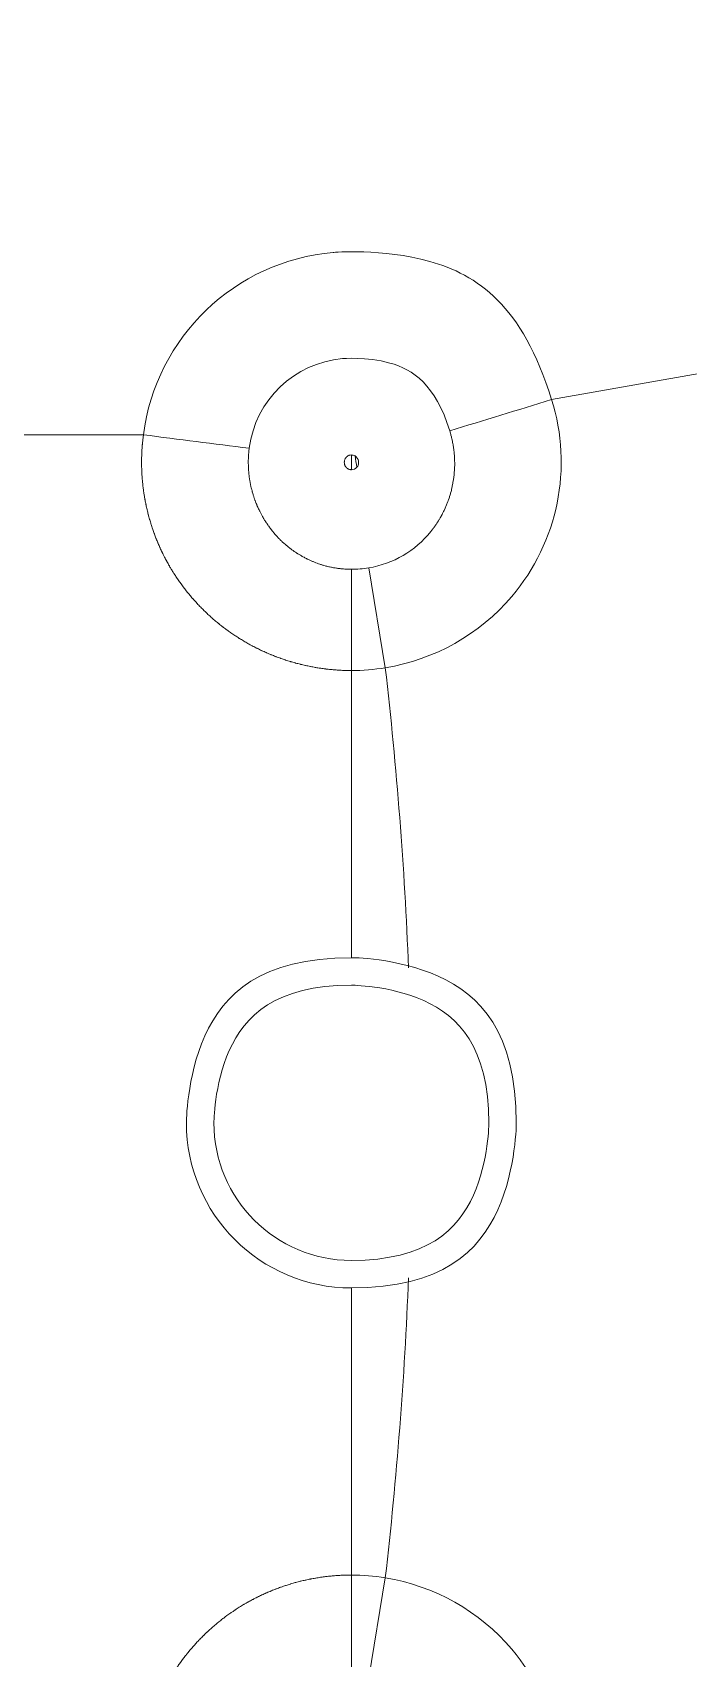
# Model space of a CAD drawing. Header units: millimetres. Extents: x 867 to 1330, y 209 to 507.
# Drawn here: x 1184.6771 to 1184.701, y 451.8474 to 451.9066 of the extents above; entities that cross this region are included whole.
import ezdxf

# ---------------------------------------------------------------- set-up
doc = ezdxf.new("R2010")
doc.units = ezdxf.units.MM
doc.header["$LTSCALE"] = 5
doc.layers.add('I-ARQ', color=8, linetype='Continuous', lineweight=0)

msp = doc.modelspace()

# ---------------------------------------------------------------- linework, layer by layer
at = {"layer": 'I-ARQ', "lineweight": 5}
for points, knots in [([(1184.644147, 451.903065), (1184.644147, 451.903065), (1184.646276, 451.909474), (1184.646276, 451.909474), (1184.646276, 451.909474), (1184.646276, 451.909474), (1184.649321, 451.915504), (1184.649321, 451.915504), (1184.649321, 451.915504), (1184.649321, 451.915504), (1184.653215, 451.921026), (1184.653215, 451.921026), (1184.653215, 451.921026), (1184.653215, 451.921026), (1184.657877, 451.925921), (1184.657877, 451.925921), (1184.657877, 451.925921), (1184.657877, 451.925921), (1184.663205, 451.930088), (1184.663205, 451.930088), (1184.663205, 451.930088), (1184.663205, 451.930088), (1184.669088, 451.933433), (1184.669088, 451.933433), (1184.669088, 451.933433), (1184.669088, 451.933433), (1184.675397, 451.935887), (1184.675397, 451.935887), (1184.675397, 451.935887), (1184.675397, 451.935887), (1184.681997, 451.937397), (1184.681997, 451.937397), (1184.681997, 451.937397), (1184.681997, 451.937397), (1184.688748, 451.93793), (1184.688748, 451.93793)], [0, 0, 0, 0, 0.111111, 0.111111, 0.111111, 0.166667, 0.222222, 0.222222, 0.222222, 0.277778, 0.333333, 0.333333, 0.333333, 0.388889, 0.444444, 0.444444, 0.444444, 0.5, 0.555556, 0.555556, 0.555556, 0.611111, 0.666667, 0.666667, 0.666667, 0.722222, 0.777778, 0.777778, 0.777778, 0.833333, 0.888889, 0.888889, 0.888889, 0.944444, 1, 1, 1, 1]), ([(1184.644719, 451.902736), (1184.649834, 451.923667), (1184.668978, 451.938104), (1184.690507, 451.937268), (1184.690507, 451.937268), (1184.712038, 451.936431), (1184.730003, 451.920553), (1184.733479, 451.899288)], [0, 0, 0, 0, 0.5, 0.5, 0.5, 0.75, 1, 1, 1, 1]), ([(1184.688748, 451.93793), (1184.688748, 451.93793), (1184.695252, 451.937511), (1184.695252, 451.937511), (1184.695252, 451.937511), (1184.695252, 451.937511), (1184.701632, 451.936184), (1184.701632, 451.936184), (1184.701632, 451.936184), (1184.701632, 451.936184), (1184.707761, 451.933978), (1184.707761, 451.933978), (1184.707761, 451.933978), (1184.707761, 451.933978), (1184.713518, 451.930935), (1184.713518, 451.930935), (1184.713518, 451.930935), (1184.713518, 451.930935), (1184.71879, 451.927117), (1184.71879, 451.927117), (1184.71879, 451.927117), (1184.71879, 451.927117), (1184.723471, 451.922597), (1184.723471, 451.922597), (1184.723471, 451.922597), (1184.723471, 451.922597), (1184.727468, 451.917467), (1184.727468, 451.917467), (1184.727468, 451.917467), (1184.727468, 451.917467), (1184.730703, 451.911828), (1184.730703, 451.911828), (1184.730703, 451.911828), (1184.730703, 451.911828), (1184.733112, 451.905792), (1184.733112, 451.905792), (1184.733112, 451.905792), (1184.733112, 451.905792), (1184.734644, 451.899478), (1184.734644, 451.899478)], [0, 0, 0, 0, 0.1, 0.1, 0.1, 0.15, 0.2, 0.2, 0.2, 0.25, 0.3, 0.3, 0.3, 0.35, 0.4, 0.4, 0.4, 0.45, 0.5, 0.5, 0.5, 0.55, 0.6, 0.6, 0.6, 0.65, 0.7, 0.7, 0.7, 0.75, 0.8, 0.8, 0.8, 0.85, 0.9, 0.9, 0.9, 0.95, 1, 1, 1, 1]), ([(1184.646418, 451.891978), (1184.646418, 451.914028), (1184.663345, 451.932385), (1184.685324, 451.934169), (1184.685324, 451.934169), (1184.707302, 451.935953), (1184.726968, 451.920567), (1184.730524, 451.898805)], [0, 0, 0, 0, 0.5, 0.5, 0.5, 0.75, 1, 1, 1, 1]), ([(1184.647085, 451.891978), (1184.647085, 451.913581), (1184.663597, 451.9316), (1184.685118, 451.933482), (1184.685118, 451.933482), (1184.706637, 451.935365), (1184.726027, 451.920487), (1184.729779, 451.899212)], [0, 0, 0, 0, 0.5, 0.5, 0.5, 0.75, 1, 1, 1, 1]), ([(1184.650144, 451.891978), (1184.650144, 451.911994), (1184.665444, 451.92869), (1184.685384, 451.930435), (1184.685384, 451.930435), (1184.705324, 451.932179), (1184.723289, 451.918394), (1184.726766, 451.898681)], [0, 0, 0, 0, 0.5, 0.5, 0.5, 0.75, 1, 1, 1, 1]), ([(1184.681169, 451.891978), (1184.681627, 451.895544), (1184.684508, 451.898309), (1184.68809, 451.898618), (1184.68809, 451.898618), (1184.691671, 451.898927), (1184.694984, 451.896698), (1184.696047, 451.893265)], [0, 0, 0, 0, 0.5, 0.5, 0.5, 0.75, 1, 1, 1, 1]), ([(1184.685025, 451.891491), (1184.685251, 451.893243), (1184.686666, 451.894599), (1184.688425, 451.894752), (1184.688425, 451.894752), (1184.690184, 451.894904), (1184.691812, 451.89381), (1184.692334, 451.892123)], [0, 0, 0, 0, 0.5, 0.5, 0.5, 0.75, 1, 1, 1, 1]), ([(1184.681169, 451.891978), (1184.681169, 451.891978), (1184.681147, 451.891796), (1184.681147, 451.891796), (1184.681147, 451.891796), (1184.681147, 451.891796), (1184.681129, 451.891614), (1184.681129, 451.891614), (1184.681129, 451.891614), (1184.681129, 451.891614), (1184.681116, 451.891431), (1184.681116, 451.891431), (1184.681116, 451.891431), (1184.681116, 451.891431), (1184.681107, 451.891249), (1184.681107, 451.891249), (1184.681107, 451.891249), (1184.681107, 451.891249), (1184.681102, 451.891065), (1184.681102, 451.891065), (1184.681102, 451.891065), (1184.681102, 451.891065), (1184.681102, 451.890881), (1184.681102, 451.890881), (1184.681102, 451.890881), (1184.681102, 451.890881), (1184.681107, 451.890699), (1184.681107, 451.890699), (1184.681107, 451.890699), (1184.681107, 451.890699), (1184.681116, 451.890515), (1184.681116, 451.890515), (1184.681116, 451.890515), (1184.681116, 451.890515), (1184.68113, 451.890333), (1184.68113, 451.890333), (1184.68113, 451.890333), (1184.68113, 451.890333), (1184.681148, 451.89015), (1184.681148, 451.89015), (1184.681148, 451.89015), (1184.681148, 451.89015), (1184.68117, 451.889969), (1184.68117, 451.889969), (1184.68117, 451.889969), (1184.68117, 451.889969), (1184.681197, 451.889787), (1184.681197, 451.889787), (1184.681197, 451.889787), (1184.681197, 451.889787), (1184.681228, 451.889607), (1184.681228, 451.889607), (1184.681228, 451.889607), (1184.681228, 451.889607), (1184.681264, 451.889427), (1184.681264, 451.889427), (1184.681264, 451.889427), (1184.681264, 451.889427), (1184.681304, 451.889248), (1184.681304, 451.889248), (1184.681304, 451.889248), (1184.681304, 451.889248), (1184.681347, 451.889071), (1184.681347, 451.889071), (1184.681347, 451.889071), (1184.681347, 451.889071), (1184.681396, 451.888894), (1184.681396, 451.888894), (1184.681396, 451.888894), (1184.681396, 451.888894), (1184.68145, 451.888718), (1184.68145, 451.888718), (1184.68145, 451.888718), (1184.68145, 451.888718), (1184.681506, 451.888543), (1184.681506, 451.888543), (1184.681506, 451.888543), (1184.681506, 451.888543), (1184.681568, 451.88837), (1184.681568, 451.88837), (1184.681568, 451.88837), (1184.681568, 451.88837), (1184.681633, 451.888198), (1184.681633, 451.888198), (1184.681633, 451.888198), (1184.681633, 451.888198), (1184.681703, 451.888029), (1184.681703, 451.888029), (1184.681703, 451.888029), (1184.681703, 451.888029), (1184.681778, 451.88786), (1184.681778, 451.88786), (1184.681778, 451.88786), (1184.681778, 451.88786), (1184.681856, 451.887694), (1184.681856, 451.887694), (1184.681856, 451.887694), (1184.681856, 451.887694), (1184.681938, 451.887529), (1184.681938, 451.887529), (1184.681938, 451.887529), (1184.681938, 451.887529), (1184.682024, 451.887367), (1184.682024, 451.887367), (1184.682024, 451.887367), (1184.682024, 451.887367), (1184.682114, 451.887205), (1184.682114, 451.887205), (1184.682114, 451.887205), (1184.682114, 451.887205), (1184.682209, 451.887047), (1184.682209, 451.887047), (1184.682209, 451.887047), (1184.682209, 451.887047), (1184.682307, 451.886891), (1184.682307, 451.886891), (1184.682307, 451.886891), (1184.682307, 451.886891), (1184.682409, 451.886737), (1184.682409, 451.886737), (1184.682409, 451.886737), (1184.682409, 451.886737), (1184.682515, 451.886586), (1184.682515, 451.886586), (1184.682515, 451.886586), (1184.682515, 451.886586), (1184.682624, 451.886436), (1184.682624, 451.886436), (1184.682624, 451.886436), (1184.682624, 451.886436), (1184.682737, 451.886291), (1184.682737, 451.886291), (1184.682737, 451.886291), (1184.682737, 451.886291), (1184.682853, 451.886147), (1184.682853, 451.886147), (1184.682853, 451.886147), (1184.682853, 451.886147), (1184.682973, 451.886007), (1184.682973, 451.886007), (1184.682973, 451.886007), (1184.682973, 451.886007), (1184.683098, 451.885869), (1184.683098, 451.885869), (1184.683098, 451.885869), (1184.683098, 451.885869), (1184.683225, 451.885734), (1184.683225, 451.885734), (1184.683225, 451.885734), (1184.683225, 451.885734), (1184.683355, 451.885602), (1184.683355, 451.885602), (1184.683355, 451.885602), (1184.683355, 451.885602), (1184.683488, 451.885474), (1184.683488, 451.885474), (1184.683488, 451.885474), (1184.683488, 451.885474), (1184.683625, 451.885348), (1184.683625, 451.885348), (1184.683625, 451.885348), (1184.683625, 451.885348), (1184.683766, 451.885226), (1184.683766, 451.885226), (1184.683766, 451.885226), (1184.683766, 451.885226), (1184.683908, 451.885107), (1184.683908, 451.885107), (1184.683908, 451.885107), (1184.683908, 451.885107), (1184.684054, 451.884992), (1184.684054, 451.884992), (1184.684054, 451.884992), (1184.684054, 451.884992), (1184.684203, 451.88488), (1184.684203, 451.88488), (1184.684203, 451.88488), (1184.684203, 451.88488), (1184.684354, 451.884772), (1184.684354, 451.884772), (1184.684354, 451.884772), (1184.684354, 451.884772), (1184.684509, 451.884667), (1184.684509, 451.884667), (1184.684509, 451.884667), (1184.684509, 451.884667), (1184.684665, 451.884567), (1184.684665, 451.884567), (1184.684665, 451.884567), (1184.684665, 451.884567), (1184.684824, 451.88447), (1184.684824, 451.88447), (1184.684824, 451.88447), (1184.684824, 451.88447), (1184.684986, 451.884377), (1184.684986, 451.884377), (1184.684986, 451.884377), (1184.684986, 451.884377), (1184.68515, 451.884288), (1184.68515, 451.884288), (1184.68515, 451.884288), (1184.68515, 451.884288), (1184.685316, 451.884202), (1184.685316, 451.884202), (1184.685316, 451.884202), (1184.685316, 451.884202), (1184.685484, 451.884121), (1184.685484, 451.884121), (1184.685484, 451.884121), (1184.685484, 451.884121), (1184.685654, 451.884044), (1184.685654, 451.884044), (1184.685654, 451.884044), (1184.685654, 451.884044), (1184.685827, 451.883971), (1184.685827, 451.883971), (1184.685827, 451.883971), (1184.685827, 451.883971), (1184.686, 451.883902), (1184.686, 451.883902), (1184.686, 451.883902), (1184.686, 451.883902), (1184.686176, 451.883838), (1184.686176, 451.883838), (1184.686176, 451.883838), (1184.686176, 451.883838), (1184.686353, 451.883778), (1184.686353, 451.883778), (1184.686353, 451.883778), (1184.686353, 451.883778), (1184.686531, 451.883721), (1184.686531, 451.883721), (1184.686531, 451.883721), (1184.686531, 451.883721), (1184.686711, 451.88367), (1184.686711, 451.88367), (1184.686711, 451.88367), (1184.686711, 451.88367), (1184.686893, 451.883623), (1184.686893, 451.883623), (1184.686893, 451.883623), (1184.686893, 451.883623), (1184.687075, 451.88358), (1184.687075, 451.88358), (1184.687075, 451.88358), (1184.687075, 451.88358), (1184.687258, 451.883542), (1184.687258, 451.883542), (1184.687258, 451.883542), (1184.687258, 451.883542), (1184.687443, 451.883507), (1184.687443, 451.883507), (1184.687443, 451.883507), (1184.687443, 451.883507), (1184.687627, 451.883478), (1184.687627, 451.883478), (1184.687627, 451.883478), (1184.687627, 451.883478), (1184.687813, 451.883453), (1184.687813, 451.883453), (1184.687813, 451.883453), (1184.687813, 451.883453), (1184.688, 451.883433), (1184.688, 451.883433), (1184.688, 451.883433), (1184.688, 451.883433), (1184.688186, 451.883417), (1184.688186, 451.883417), (1184.688186, 451.883417), (1184.688186, 451.883417), (1184.688374, 451.883405), (1184.688374, 451.883405), (1184.688374, 451.883405), (1184.688374, 451.883405), (1184.688561, 451.883398), (1184.688561, 451.883398), (1184.688561, 451.883398), (1184.688561, 451.883398), (1184.688748, 451.883396), (1184.688748, 451.883396)], [0, 0, 0, 0, 0.014286, 0.014286, 0.014286, 0.021429, 0.028571, 0.028571, 0.028571, 0.035714, 0.042857, 0.042857, 0.042857, 0.05, 0.057143, 0.057143, 0.057143, 0.064286, 0.071429, 0.071429, 0.071429, 0.078571, 0.085714, 0.085714, 0.085714, 0.092857, 0.1, 0.1, 0.1, 0.107143, 0.114286, 0.114286, 0.114286, 0.121429, 0.128571, 0.128571, 0.128571, 0.135714, 0.142857, 0.142857, 0.142857, 0.15, 0.157143, 0.157143, 0.157143, 0.164286, 0.171429, 0.171429, 0.171429, 0.178571, 0.185714, 0.185714, 0.185714, 0.192857, 0.2, 0.2, 0.2, 0.207143, 0.214286, 0.214286, 0.214286, 0.221429, 0.228571, 0.228571, 0.228571, 0.235714, 0.242857, 0.242857, 0.242857, 0.25, 0.257143, 0.257143, 0.257143, 0.264286, 0.271429, 0.271429, 0.271429, 0.278571, 0.285714, 0.285714, 0.285714, 0.292857, 0.3, 0.3, 0.3, 0.307143, 0.314286, 0.314286, 0.314286, 0.321429, 0.328571, 0.328571, 0.328571, 0.335714, 0.342857, 0.342857, 0.342857, 0.35, 0.357143, 0.357143, 0.357143, 0.364286, 0.371429, 0.371429, 0.371429, 0.378571, 0.385714, 0.385714, 0.385714, 0.392857, 0.4, 0.4, 0.4, 0.407143, 0.414286, 0.414286, 0.414286, 0.421429, 0.428571, 0.428571, 0.428571, 0.435714, 0.442857, 0.442857, 0.442857, 0.45, 0.457143, 0.457143, 0.457143, 0.464286, 0.471429, 0.471429, 0.471429, 0.478571, 0.485714, 0.485714, 0.485714, 0.492857, 0.5, 0.5, 0.5, 0.507143, 0.514286, 0.514286, 0.514286, 0.521429, 0.528571, 0.528571, 0.528571, 0.535714, 0.542857, 0.542857, 0.542857, 0.55, 0.557143, 0.557143, 0.557143, 0.564286, 0.571429, 0.571429, 0.571429, 0.578571, 0.585714, 0.585714, 0.585714, 0.592857, 0.6, 0.6, 0.6, 0.607143, 0.614286, 0.614286, 0.614286, 0.621429, 0.628571, 0.628571, 0.628571, 0.635714, 0.642857, 0.642857, 0.642857, 0.65, 0.657143, 0.657143, 0.657143, 0.664286, 0.671429, 0.671429, 0.671429, 0.678571, 0.685714, 0.685714, 0.685714, 0.692857, 0.7, 0.7, 0.7, 0.707143, 0.714286, 0.714286, 0.714286, 0.721429, 0.728571, 0.728571, 0.728571, 0.735714, 0.742857, 0.742857, 0.742857, 0.75, 0.757143, 0.757143, 0.757143, 0.764286, 0.771429, 0.771429, 0.771429, 0.778571, 0.785714, 0.785714, 0.785714, 0.792857, 0.8, 0.8, 0.8, 0.807143, 0.814286, 0.814286, 0.814286, 0.821429, 0.828571, 0.828571, 0.828571, 0.835714, 0.842857, 0.842857, 0.842857, 0.85, 0.857143, 0.857143, 0.857143, 0.864286, 0.871429, 0.871429, 0.871429, 0.878571, 0.885714, 0.885714, 0.885714, 0.892857, 0.9, 0.9, 0.9, 0.907143, 0.914286, 0.914286, 0.914286, 0.921429, 0.928571, 0.928571, 0.928571, 0.935714, 0.942857, 0.942857, 0.942857, 0.95, 0.957143, 0.957143, 0.957143, 0.964286, 0.971429, 0.971429, 0.971429, 0.978571, 0.985714, 0.985714, 0.985714, 0.992857, 1, 1, 1, 1]), ([(1184.691641, 451.888454), (1184.691641, 451.888454), (1184.691723, 451.888557), (1184.691723, 451.888557), (1184.691723, 451.888557), (1184.691723, 451.888557), (1184.691799, 451.888662), (1184.691799, 451.888662), (1184.691799, 451.888662), (1184.691799, 451.888662), (1184.691873, 451.888769), (1184.691873, 451.888769), (1184.691873, 451.888769), (1184.691873, 451.888769), (1184.691942, 451.888879), (1184.691942, 451.888879), (1184.691942, 451.888879), (1184.691942, 451.888879), (1184.692008, 451.888992), (1184.692008, 451.888992), (1184.692008, 451.888992), (1184.692008, 451.888992), (1184.69207, 451.889106), (1184.69207, 451.889106), (1184.69207, 451.889106), (1184.69207, 451.889106), (1184.692128, 451.889222), (1184.692128, 451.889222), (1184.692128, 451.889222), (1184.692128, 451.889222), (1184.692182, 451.88934), (1184.692182, 451.88934), (1184.692182, 451.88934), (1184.692182, 451.88934), (1184.692232, 451.88946), (1184.692232, 451.88946), (1184.692232, 451.88946), (1184.692232, 451.88946), (1184.692278, 451.889581), (1184.692278, 451.889581), (1184.692278, 451.889581), (1184.692278, 451.889581), (1184.69232, 451.889704), (1184.69232, 451.889704), (1184.69232, 451.889704), (1184.69232, 451.889704), (1184.692358, 451.889827), (1184.692358, 451.889827), (1184.692358, 451.889827), (1184.692358, 451.889827), (1184.692393, 451.889953), (1184.692393, 451.889953), (1184.692393, 451.889953), (1184.692393, 451.889953), (1184.692422, 451.890079), (1184.692422, 451.890079), (1184.692422, 451.890079), (1184.692422, 451.890079), (1184.692447, 451.890206), (1184.692447, 451.890206), (1184.692447, 451.890206), (1184.692447, 451.890206), (1184.692469, 451.890334), (1184.692469, 451.890334), (1184.692469, 451.890334), (1184.692469, 451.890334), (1184.692486, 451.890462), (1184.692486, 451.890462), (1184.692486, 451.890462), (1184.692486, 451.890462), (1184.692499, 451.89059), (1184.692499, 451.89059), (1184.692499, 451.89059), (1184.692499, 451.89059), (1184.692508, 451.890719), (1184.692508, 451.890719), (1184.692508, 451.890719), (1184.692508, 451.890719), (1184.692514, 451.890849), (1184.692514, 451.890849), (1184.692514, 451.890849), (1184.692514, 451.890849), (1184.692514, 451.890978), (1184.692514, 451.890978), (1184.692514, 451.890978), (1184.692514, 451.890978), (1184.692511, 451.891107), (1184.692511, 451.891107), (1184.692511, 451.891107), (1184.692511, 451.891107), (1184.692503, 451.891236), (1184.692503, 451.891236), (1184.692503, 451.891236), (1184.692503, 451.891236), (1184.692491, 451.891365), (1184.692491, 451.891365), (1184.692491, 451.891365), (1184.692491, 451.891365), (1184.692475, 451.891493), (1184.692475, 451.891493), (1184.692475, 451.891493), (1184.692475, 451.891493), (1184.692455, 451.891621), (1184.692455, 451.891621), (1184.692455, 451.891621), (1184.692455, 451.891621), (1184.69243, 451.891748), (1184.69243, 451.891748), (1184.69243, 451.891748), (1184.69243, 451.891748), (1184.692403, 451.891874), (1184.692403, 451.891874), (1184.692403, 451.891874), (1184.692403, 451.891874), (1184.69237, 451.892), (1184.69237, 451.892), (1184.69237, 451.892), (1184.69237, 451.892), (1184.692334, 451.892123), (1184.692334, 451.892123)], [0, 0, 0, 0, 0.033333, 0.033333, 0.033333, 0.05, 0.066667, 0.066667, 0.066667, 0.083333, 0.1, 0.1, 0.1, 0.116667, 0.133333, 0.133333, 0.133333, 0.15, 0.166667, 0.166667, 0.166667, 0.183333, 0.2, 0.2, 0.2, 0.216667, 0.233333, 0.233333, 0.233333, 0.25, 0.266667, 0.266667, 0.266667, 0.283333, 0.3, 0.3, 0.3, 0.316667, 0.333333, 0.333333, 0.333333, 0.35, 0.366667, 0.366667, 0.366667, 0.383333, 0.4, 0.4, 0.4, 0.416667, 0.433333, 0.433333, 0.433333, 0.45, 0.466667, 0.466667, 0.466667, 0.483333, 0.5, 0.5, 0.5, 0.516667, 0.533333, 0.533333, 0.533333, 0.55, 0.566667, 0.566667, 0.566667, 0.583333, 0.6, 0.6, 0.6, 0.616667, 0.633333, 0.633333, 0.633333, 0.65, 0.666667, 0.666667, 0.666667, 0.683333, 0.7, 0.7, 0.7, 0.716667, 0.733333, 0.733333, 0.733333, 0.75, 0.766667, 0.766667, 0.766667, 0.783333, 0.8, 0.8, 0.8, 0.816667, 0.833333, 0.833333, 0.833333, 0.85, 0.866667, 0.866667, 0.866667, 0.883333, 0.9, 0.9, 0.9, 0.916667, 0.933333, 0.933333, 0.933333, 0.95, 0.966667, 0.966667, 0.966667, 0.983333, 1, 1, 1, 1]), ([(1184.685025, 451.891491), (1184.685025, 451.891491), (1184.685013, 451.891385), (1184.685013, 451.891385), (1184.685013, 451.891385), (1184.685013, 451.891385), (1184.685003, 451.89128), (1184.685003, 451.89128), (1184.685003, 451.89128), (1184.685003, 451.89128), (1184.684996, 451.891174), (1184.684996, 451.891174), (1184.684996, 451.891174), (1184.684996, 451.891174), (1184.684993, 451.891067), (1184.684993, 451.891067), (1184.684993, 451.891067), (1184.684993, 451.891067), (1184.684992, 451.890961), (1184.684992, 451.890961), (1184.684992, 451.890961), (1184.684992, 451.890961), (1184.684994, 451.890855), (1184.684994, 451.890855), (1184.684994, 451.890855), (1184.684994, 451.890855), (1184.684999, 451.890749), (1184.684999, 451.890749), (1184.684999, 451.890749), (1184.684999, 451.890749), (1184.685006, 451.890642), (1184.685006, 451.890642), (1184.685006, 451.890642), (1184.685006, 451.890642), (1184.685016, 451.890536), (1184.685016, 451.890536), (1184.685016, 451.890536), (1184.685016, 451.890536), (1184.685029, 451.890431), (1184.685029, 451.890431), (1184.685029, 451.890431), (1184.685029, 451.890431), (1184.685045, 451.890326), (1184.685045, 451.890326), (1184.685045, 451.890326), (1184.685045, 451.890326), (1184.685063, 451.890221), (1184.685063, 451.890221), (1184.685063, 451.890221), (1184.685063, 451.890221), (1184.685084, 451.890117), (1184.685084, 451.890117), (1184.685084, 451.890117), (1184.685084, 451.890117), (1184.685109, 451.890013), (1184.685109, 451.890013), (1184.685109, 451.890013), (1184.685109, 451.890013), (1184.685136, 451.889911), (1184.685136, 451.889911), (1184.685136, 451.889911), (1184.685136, 451.889911), (1184.685164, 451.889808), (1184.685164, 451.889808), (1184.685164, 451.889808), (1184.685164, 451.889808), (1184.685197, 451.889707), (1184.685197, 451.889707), (1184.685197, 451.889707), (1184.685197, 451.889707), (1184.685231, 451.889607), (1184.685231, 451.889607), (1184.685231, 451.889607), (1184.685231, 451.889607), (1184.685269, 451.889508), (1184.685269, 451.889508), (1184.685269, 451.889508), (1184.685269, 451.889508), (1184.685309, 451.88941), (1184.685309, 451.88941), (1184.685309, 451.88941), (1184.685309, 451.88941), (1184.685351, 451.889313), (1184.685351, 451.889313), (1184.685351, 451.889313), (1184.685351, 451.889313), (1184.685397, 451.889218), (1184.685397, 451.889218), (1184.685397, 451.889218), (1184.685397, 451.889218), (1184.685445, 451.889123), (1184.685445, 451.889123), (1184.685445, 451.889123), (1184.685445, 451.889123), (1184.685495, 451.889029), (1184.685495, 451.889029), (1184.685495, 451.889029), (1184.685495, 451.889029), (1184.685547, 451.888938), (1184.685547, 451.888938), (1184.685547, 451.888938), (1184.685547, 451.888938), (1184.685603, 451.888848), (1184.685603, 451.888848), (1184.685603, 451.888848), (1184.685603, 451.888848), (1184.68566, 451.888759), (1184.68566, 451.888759), (1184.68566, 451.888759), (1184.68566, 451.888759), (1184.68572, 451.888672), (1184.68572, 451.888672), (1184.68572, 451.888672), (1184.68572, 451.888672), (1184.685782, 451.888587), (1184.685782, 451.888587), (1184.685782, 451.888587), (1184.685782, 451.888587), (1184.685847, 451.888503), (1184.685847, 451.888503), (1184.685847, 451.888503), (1184.685847, 451.888503), (1184.685913, 451.888422), (1184.685913, 451.888422), (1184.685913, 451.888422), (1184.685913, 451.888422), (1184.685982, 451.888342), (1184.685982, 451.888342), (1184.685982, 451.888342), (1184.685982, 451.888342), (1184.686053, 451.888264), (1184.686053, 451.888264), (1184.686053, 451.888264), (1184.686053, 451.888264), (1184.686126, 451.888188), (1184.686126, 451.888188), (1184.686126, 451.888188), (1184.686126, 451.888188), (1184.686201, 451.888115), (1184.686201, 451.888115), (1184.686201, 451.888115), (1184.686201, 451.888115), (1184.686277, 451.888042), (1184.686277, 451.888042), (1184.686277, 451.888042), (1184.686277, 451.888042), (1184.686356, 451.887973), (1184.686356, 451.887973), (1184.686356, 451.887973), (1184.686356, 451.887973), (1184.686438, 451.887907), (1184.686438, 451.887907), (1184.686438, 451.887907), (1184.686438, 451.887907), (1184.68652, 451.887842), (1184.68652, 451.887842), (1184.68652, 451.887842), (1184.68652, 451.887842), (1184.686603, 451.887779), (1184.686603, 451.887779), (1184.686603, 451.887779), (1184.686603, 451.887779), (1184.686689, 451.887719), (1184.686689, 451.887719), (1184.686689, 451.887719), (1184.686689, 451.887719), (1184.686777, 451.887662), (1184.686777, 451.887662), (1184.686777, 451.887662), (1184.686777, 451.887662), (1184.686866, 451.887606), (1184.686866, 451.887606), (1184.686866, 451.887606), (1184.686866, 451.887606), (1184.686956, 451.887554), (1184.686956, 451.887554), (1184.686956, 451.887554), (1184.686956, 451.887554), (1184.687049, 451.887504), (1184.687049, 451.887504), (1184.687049, 451.887504), (1184.687049, 451.887504), (1184.687141, 451.887457), (1184.687141, 451.887457), (1184.687141, 451.887457), (1184.687141, 451.887457), (1184.687236, 451.887412), (1184.687236, 451.887412), (1184.687236, 451.887412), (1184.687236, 451.887412), (1184.687331, 451.88737), (1184.687331, 451.88737), (1184.687331, 451.88737), (1184.687331, 451.88737), (1184.687428, 451.887331), (1184.687428, 451.887331), (1184.687428, 451.887331), (1184.687428, 451.887331), (1184.687525, 451.887295), (1184.687525, 451.887295), (1184.687525, 451.887295), (1184.687525, 451.887295), (1184.687624, 451.887261), (1184.687624, 451.887261), (1184.687624, 451.887261), (1184.687624, 451.887261), (1184.687723, 451.88723), (1184.687723, 451.88723), (1184.687723, 451.88723), (1184.687723, 451.88723), (1184.687823, 451.887202), (1184.687823, 451.887202), (1184.687823, 451.887202), (1184.687823, 451.887202), (1184.687924, 451.887178), (1184.687924, 451.887178), (1184.687924, 451.887178), (1184.687924, 451.887178), (1184.688026, 451.887155), (1184.688026, 451.887155), (1184.688026, 451.887155), (1184.688026, 451.887155), (1184.688128, 451.887135), (1184.688128, 451.887135), (1184.688128, 451.887135), (1184.688128, 451.887135), (1184.68823, 451.88712), (1184.68823, 451.88712), (1184.68823, 451.88712), (1184.68823, 451.88712), (1184.688334, 451.887106), (1184.688334, 451.887106), (1184.688334, 451.887106), (1184.688334, 451.887106), (1184.688437, 451.887095), (1184.688437, 451.887095), (1184.688437, 451.887095), (1184.688437, 451.887095), (1184.688541, 451.887089), (1184.688541, 451.887089), (1184.688541, 451.887089), (1184.688541, 451.887089), (1184.688644, 451.887084), (1184.688644, 451.887084), (1184.688644, 451.887084), (1184.688644, 451.887084), (1184.688748, 451.887082), (1184.688748, 451.887082)], [0, 0, 0, 0, 0.016129, 0.016129, 0.016129, 0.024194, 0.032258, 0.032258, 0.032258, 0.040323, 0.048387, 0.048387, 0.048387, 0.056452, 0.064516, 0.064516, 0.064516, 0.072581, 0.080645, 0.080645, 0.080645, 0.08871, 0.096774, 0.096774, 0.096774, 0.104839, 0.112903, 0.112903, 0.112903, 0.120968, 0.129032, 0.129032, 0.129032, 0.137097, 0.145161, 0.145161, 0.145161, 0.153226, 0.16129, 0.16129, 0.16129, 0.169355, 0.177419, 0.177419, 0.177419, 0.185484, 0.193548, 0.193548, 0.193548, 0.201613, 0.209677, 0.209677, 0.209677, 0.217742, 0.225806, 0.225806, 0.225806, 0.233871, 0.241935, 0.241935, 0.241935, 0.25, 0.258065, 0.258065, 0.258065, 0.266129, 0.274194, 0.274194, 0.274194, 0.282258, 0.290323, 0.290323, 0.290323, 0.298387, 0.306452, 0.306452, 0.306452, 0.314516, 0.322581, 0.322581, 0.322581, 0.330645, 0.33871, 0.33871, 0.33871, 0.346774, 0.354839, 0.354839, 0.354839, 0.362903, 0.370968, 0.370968, 0.370968, 0.379032, 0.387097, 0.387097, 0.387097, 0.395161, 0.403226, 0.403226, 0.403226, 0.41129, 0.419355, 0.419355, 0.419355, 0.427419, 0.435484, 0.435484, 0.435484, 0.443548, 0.451613, 0.451613, 0.451613, 0.459677, 0.467742, 0.467742, 0.467742, 0.475806, 0.483871, 0.483871, 0.483871, 0.491935, 0.5, 0.5, 0.5, 0.508065, 0.516129, 0.516129, 0.516129, 0.524194, 0.532258, 0.532258, 0.532258, 0.540323, 0.548387, 0.548387, 0.548387, 0.556452, 0.564516, 0.564516, 0.564516, 0.572581, 0.580645, 0.580645, 0.580645, 0.58871, 0.596774, 0.596774, 0.596774, 0.604839, 0.612903, 0.612903, 0.612903, 0.620968, 0.629032, 0.629032, 0.629032, 0.637097, 0.645161, 0.645161, 0.645161, 0.653226, 0.66129, 0.66129, 0.66129, 0.669355, 0.677419, 0.677419, 0.677419, 0.685484, 0.693548, 0.693548, 0.693548, 0.701613, 0.709677, 0.709677, 0.709677, 0.717742, 0.725806, 0.725806, 0.725806, 0.733871, 0.741935, 0.741935, 0.741935, 0.75, 0.758065, 0.758065, 0.758065, 0.766129, 0.774194, 0.774194, 0.774194, 0.782258, 0.790323, 0.790323, 0.790323, 0.798387, 0.806452, 0.806452, 0.806452, 0.814516, 0.822581, 0.822581, 0.822581, 0.830645, 0.83871, 0.83871, 0.83871, 0.846774, 0.854839, 0.854839, 0.854839, 0.862903, 0.870968, 0.870968, 0.870968, 0.879032, 0.887097, 0.887097, 0.887097, 0.895161, 0.903226, 0.903226, 0.903226, 0.91129, 0.919355, 0.919355, 0.919355, 0.927419, 0.935484, 0.935484, 0.935484, 0.943548, 0.951613, 0.951613, 0.951613, 0.959677, 0.967742, 0.967742, 0.967742, 0.975806, 0.983871, 0.983871, 0.983871, 0.991935, 1, 1, 1, 1]), ([(1184.688748, 451.891245), (1184.688748, 451.891245), (1184.688705, 451.891241), (1184.688705, 451.891241), (1184.688705, 451.891241), (1184.688705, 451.891241), (1184.688662, 451.89123), (1184.688662, 451.89123), (1184.688662, 451.89123), (1184.688662, 451.89123), (1184.688622, 451.891211), (1184.688622, 451.891211), (1184.688622, 451.891211), (1184.688622, 451.891211), (1184.688585, 451.891184), (1184.688585, 451.891184), (1184.688585, 451.891184), (1184.688585, 451.891184), (1184.688554, 451.891153), (1184.688554, 451.891153), (1184.688554, 451.891153), (1184.688554, 451.891153), (1184.688528, 451.891115), (1184.688528, 451.891115), (1184.688528, 451.891115), (1184.688528, 451.891115), (1184.688509, 451.891074), (1184.688509, 451.891074), (1184.688509, 451.891074), (1184.688509, 451.891074), (1184.688496, 451.891029), (1184.688496, 451.891029), (1184.688496, 451.891029), (1184.688496, 451.891029), (1184.688491, 451.890984), (1184.688491, 451.890984), (1184.688491, 451.890984), (1184.688491, 451.890984), (1184.688494, 451.890938), (1184.688494, 451.890938), (1184.688494, 451.890938), (1184.688494, 451.890938), (1184.688503, 451.890894), (1184.688503, 451.890894), (1184.688503, 451.890894), (1184.688503, 451.890894), (1184.688521, 451.89085), (1184.688521, 451.89085), (1184.688521, 451.89085), (1184.688521, 451.89085), (1184.688544, 451.890812), (1184.688544, 451.890812), (1184.688544, 451.890812), (1184.688544, 451.890812), (1184.688574, 451.890778), (1184.688574, 451.890778), (1184.688574, 451.890778), (1184.688574, 451.890778), (1184.688609, 451.89075), (1184.688609, 451.89075), (1184.688609, 451.89075), (1184.688609, 451.89075), (1184.688648, 451.890729), (1184.688648, 451.890729), (1184.688648, 451.890729), (1184.688648, 451.890729), (1184.68869, 451.890714), (1184.68869, 451.890714), (1184.68869, 451.890714), (1184.68869, 451.890714), (1184.688733, 451.890708), (1184.688733, 451.890708), (1184.688733, 451.890708), (1184.688733, 451.890708), (1184.688748, 451.890707), (1184.688748, 451.890707)], [0, 0, 0, 0, 0.052632, 0.052632, 0.052632, 0.078947, 0.105263, 0.105263, 0.105263, 0.131579, 0.157895, 0.157895, 0.157895, 0.184211, 0.210526, 0.210526, 0.210526, 0.236842, 0.263158, 0.263158, 0.263158, 0.289474, 0.315789, 0.315789, 0.315789, 0.342105, 0.368421, 0.368421, 0.368421, 0.394737, 0.421053, 0.421053, 0.421053, 0.447368, 0.473684, 0.473684, 0.473684, 0.5, 0.526316, 0.526316, 0.526316, 0.552632, 0.578947, 0.578947, 0.578947, 0.605263, 0.631579, 0.631579, 0.631579, 0.657895, 0.684211, 0.684211, 0.684211, 0.710526, 0.736842, 0.736842, 0.736842, 0.763158, 0.789474, 0.789474, 0.789474, 0.815789, 0.842105, 0.842105, 0.842105, 0.868421, 0.894737, 0.894737, 0.894737, 0.921053, 0.947368, 0.947368, 0.947368, 0.973684, 1, 1, 1, 1]), ([(1184.688881, 451.89121), (1184.688949, 451.891168), (1184.688996, 451.891099), (1184.689009, 451.89102), (1184.689009, 451.89102), (1184.689023, 451.890941), (1184.689002, 451.890861), (1184.688952, 451.890799)], [0, 0, 0, 0, 0.5, 0.5, 0.5, 0.75, 1, 1, 1, 1]), ([(1184.688748, 451.86092), (1184.685428, 451.86092), (1184.682737, 451.863611), (1184.682737, 451.866931), (1184.682737, 451.866931), (1184.682737, 451.870251), (1184.685428, 451.872943), (1184.688748, 451.872943), (1184.688748, 451.872943), (1184.692069, 451.872943), (1184.69476, 451.870251), (1184.69476, 451.866931), (1184.69476, 451.866931), (1184.69476, 451.863611), (1184.692069, 451.86092), (1184.688748, 451.86092)], [0, 0, 0, 0, 0.25, 0.25, 0.25, 0.375, 0.5, 0.5, 0.5, 0.625, 0.75, 0.75, 0.75, 0.875, 1, 1, 1, 1]), ([(1184.688748, 451.861922), (1184.685981, 451.861922), (1184.683739, 451.864164), (1184.683739, 451.866931), (1184.683739, 451.866931), (1184.683739, 451.869698), (1184.685981, 451.87194), (1184.688748, 451.87194), (1184.688748, 451.87194), (1184.691515, 451.87194), (1184.693758, 451.869698), (1184.693758, 451.866931), (1184.693758, 451.866931), (1184.693758, 451.864164), (1184.691515, 451.861922), (1184.688748, 451.861922)], [0, 0, 0, 0, 0.25, 0.25, 0.25, 0.375, 0.5, 0.5, 0.5, 0.625, 0.75, 0.75, 0.75, 0.875, 1, 1, 1, 1]), ([(1184.688748, 451.850466), (1184.688748, 451.850466), (1184.688561, 451.850464), (1184.688561, 451.850464), (1184.688561, 451.850464), (1184.688561, 451.850464), (1184.688374, 451.850457), (1184.688374, 451.850457), (1184.688374, 451.850457), (1184.688374, 451.850457), (1184.688186, 451.850446), (1184.688186, 451.850446), (1184.688186, 451.850446), (1184.688186, 451.850446), (1184.687999, 451.85043), (1184.687999, 451.85043), (1184.687999, 451.85043), (1184.687999, 451.85043), (1184.687813, 451.850409), (1184.687813, 451.850409), (1184.687813, 451.850409), (1184.687813, 451.850409), (1184.687627, 451.850385), (1184.687627, 451.850385), (1184.687627, 451.850385), (1184.687627, 451.850385), (1184.687443, 451.850355), (1184.687443, 451.850355), (1184.687443, 451.850355), (1184.687443, 451.850355), (1184.687258, 451.850321), (1184.687258, 451.850321), (1184.687258, 451.850321), (1184.687258, 451.850321), (1184.687074, 451.850282), (1184.687074, 451.850282), (1184.687074, 451.850282), (1184.687074, 451.850282), (1184.686893, 451.85024), (1184.686893, 451.85024), (1184.686893, 451.85024), (1184.686893, 451.85024), (1184.686711, 451.850192), (1184.686711, 451.850192), (1184.686711, 451.850192), (1184.686711, 451.850192), (1184.686531, 451.850141), (1184.686531, 451.850141), (1184.686531, 451.850141), (1184.686531, 451.850141), (1184.686353, 451.850085), (1184.686353, 451.850085), (1184.686353, 451.850085), (1184.686353, 451.850085), (1184.686176, 451.850024), (1184.686176, 451.850024), (1184.686176, 451.850024), (1184.686176, 451.850024), (1184.686, 451.84996), (1184.686, 451.84996), (1184.686, 451.84996), (1184.686, 451.84996), (1184.685827, 451.849892), (1184.685827, 451.849892), (1184.685827, 451.849892), (1184.685827, 451.849892), (1184.685654, 451.849818), (1184.685654, 451.849818), (1184.685654, 451.849818), (1184.685654, 451.849818), (1184.685484, 451.849742), (1184.685484, 451.849742), (1184.685484, 451.849742), (1184.685484, 451.849742), (1184.685316, 451.84966), (1184.685316, 451.84966), (1184.685316, 451.84966), (1184.685316, 451.84966), (1184.68515, 451.849575), (1184.68515, 451.849575), (1184.68515, 451.849575), (1184.68515, 451.849575), (1184.684986, 451.849486), (1184.684986, 451.849486), (1184.684986, 451.849486), (1184.684986, 451.849486), (1184.684824, 451.849393), (1184.684824, 451.849393), (1184.684824, 451.849393), (1184.684824, 451.849393), (1184.684665, 451.849296), (1184.684665, 451.849296), (1184.684665, 451.849296), (1184.684665, 451.849296), (1184.684508, 451.849195), (1184.684508, 451.849195), (1184.684508, 451.849195), (1184.684508, 451.849195), (1184.684354, 451.84909), (1184.684354, 451.84909), (1184.684354, 451.84909), (1184.684354, 451.84909), (1184.684203, 451.848983), (1184.684203, 451.848983), (1184.684203, 451.848983), (1184.684203, 451.848983), (1184.684054, 451.848871), (1184.684054, 451.848871), (1184.684054, 451.848871), (1184.684054, 451.848871), (1184.683908, 451.848756), (1184.683908, 451.848756), (1184.683908, 451.848756), (1184.683908, 451.848756), (1184.683766, 451.848636), (1184.683766, 451.848636), (1184.683766, 451.848636), (1184.683766, 451.848636), (1184.683625, 451.848515), (1184.683625, 451.848515), (1184.683625, 451.848515), (1184.683625, 451.848515), (1184.683488, 451.848389), (1184.683488, 451.848389), (1184.683488, 451.848389), (1184.683488, 451.848389), (1184.683355, 451.84826), (1184.683355, 451.84826), (1184.683355, 451.84826), (1184.683355, 451.84826), (1184.683225, 451.848129), (1184.683225, 451.848129), (1184.683225, 451.848129), (1184.683225, 451.848129), (1184.683098, 451.847994), (1184.683098, 451.847994), (1184.683098, 451.847994), (1184.683098, 451.847994), (1184.682973, 451.847856), (1184.682973, 451.847856), (1184.682973, 451.847856), (1184.682973, 451.847856), (1184.682853, 451.847715), (1184.682853, 451.847715), (1184.682853, 451.847715), (1184.682853, 451.847715), (1184.682737, 451.847571), (1184.682737, 451.847571), (1184.682737, 451.847571), (1184.682737, 451.847571), (1184.682624, 451.847426), (1184.682624, 451.847426), (1184.682624, 451.847426), (1184.682624, 451.847426), (1184.682515, 451.847276), (1184.682515, 451.847276), (1184.682515, 451.847276), (1184.682515, 451.847276), (1184.682409, 451.847125), (1184.682409, 451.847125), (1184.682409, 451.847125), (1184.682409, 451.847125), (1184.682307, 451.846972), (1184.682307, 451.846972), (1184.682307, 451.846972), (1184.682307, 451.846972), (1184.682209, 451.846815), (1184.682209, 451.846815), (1184.682209, 451.846815), (1184.682209, 451.846815), (1184.682114, 451.846657), (1184.682114, 451.846657), (1184.682114, 451.846657), (1184.682114, 451.846657), (1184.682024, 451.846496), (1184.682024, 451.846496), (1184.682024, 451.846496), (1184.682024, 451.846496), (1184.681938, 451.846333), (1184.681938, 451.846333), (1184.681938, 451.846333), (1184.681938, 451.846333), (1184.681856, 451.846168), (1184.681856, 451.846168), (1184.681856, 451.846168), (1184.681856, 451.846168), (1184.681777, 451.846002), (1184.681777, 451.846002), (1184.681777, 451.846002), (1184.681777, 451.846002), (1184.681703, 451.845834), (1184.681703, 451.845834), (1184.681703, 451.845834), (1184.681703, 451.845834), (1184.681633, 451.845664), (1184.681633, 451.845664), (1184.681633, 451.845664), (1184.681633, 451.845664), (1184.681568, 451.845493), (1184.681568, 451.845493), (1184.681568, 451.845493), (1184.681568, 451.845493), (1184.681506, 451.845319), (1184.681506, 451.845319), (1184.681506, 451.845319), (1184.681506, 451.845319), (1184.681449, 451.845144), (1184.681449, 451.845144), (1184.681449, 451.845144), (1184.681449, 451.845144), (1184.681396, 451.844968), (1184.681396, 451.844968), (1184.681396, 451.844968), (1184.681396, 451.844968), (1184.681347, 451.844791), (1184.681347, 451.844791), (1184.681347, 451.844791), (1184.681347, 451.844791), (1184.681303, 451.844613), (1184.681303, 451.844613), (1184.681303, 451.844613), (1184.681303, 451.844613), (1184.681264, 451.844435), (1184.681264, 451.844435), (1184.681264, 451.844435), (1184.681264, 451.844435), (1184.681228, 451.844255), (1184.681228, 451.844255), (1184.681228, 451.844255), (1184.681228, 451.844255), (1184.681197, 451.844075), (1184.681197, 451.844075), (1184.681197, 451.844075), (1184.681197, 451.844075), (1184.68117, 451.843893), (1184.68117, 451.843893), (1184.68117, 451.843893), (1184.68117, 451.843893), (1184.681148, 451.843712), (1184.681148, 451.843712), (1184.681148, 451.843712), (1184.681148, 451.843712), (1184.681129, 451.843529), (1184.681129, 451.843529), (1184.681129, 451.843529), (1184.681129, 451.843529), (1184.681116, 451.843347), (1184.681116, 451.843347), (1184.681116, 451.843347), (1184.681116, 451.843347), (1184.681107, 451.843163), (1184.681107, 451.843163), (1184.681107, 451.843163), (1184.681107, 451.843163), (1184.681102, 451.842981), (1184.681102, 451.842981), (1184.681102, 451.842981), (1184.681102, 451.842981), (1184.681102, 451.842797), (1184.681102, 451.842797), (1184.681102, 451.842797), (1184.681102, 451.842797), (1184.681107, 451.842615), (1184.681107, 451.842615), (1184.681107, 451.842615), (1184.681107, 451.842615), (1184.681116, 451.842431), (1184.681116, 451.842431), (1184.681116, 451.842431), (1184.681116, 451.842431), (1184.681129, 451.842249), (1184.681129, 451.842249), (1184.681129, 451.842249), (1184.681129, 451.842249), (1184.681147, 451.842066), (1184.681147, 451.842066), (1184.681147, 451.842066), (1184.681147, 451.842066), (1184.681169, 451.841885), (1184.681169, 451.841885)], [0, 0, 0, 0, 0.014286, 0.014286, 0.014286, 0.021429, 0.028571, 0.028571, 0.028571, 0.035714, 0.042857, 0.042857, 0.042857, 0.05, 0.057143, 0.057143, 0.057143, 0.064286, 0.071429, 0.071429, 0.071429, 0.078571, 0.085714, 0.085714, 0.085714, 0.092857, 0.1, 0.1, 0.1, 0.107143, 0.114286, 0.114286, 0.114286, 0.121429, 0.128571, 0.128571, 0.128571, 0.135714, 0.142857, 0.142857, 0.142857, 0.15, 0.157143, 0.157143, 0.157143, 0.164286, 0.171429, 0.171429, 0.171429, 0.178571, 0.185714, 0.185714, 0.185714, 0.192857, 0.2, 0.2, 0.2, 0.207143, 0.214286, 0.214286, 0.214286, 0.221429, 0.228571, 0.228571, 0.228571, 0.235714, 0.242857, 0.242857, 0.242857, 0.25, 0.257143, 0.257143, 0.257143, 0.264286, 0.271429, 0.271429, 0.271429, 0.278571, 0.285714, 0.285714, 0.285714, 0.292857, 0.3, 0.3, 0.3, 0.307143, 0.314286, 0.314286, 0.314286, 0.321429, 0.328571, 0.328571, 0.328571, 0.335714, 0.342857, 0.342857, 0.342857, 0.35, 0.357143, 0.357143, 0.357143, 0.364286, 0.371429, 0.371429, 0.371429, 0.378571, 0.385714, 0.385714, 0.385714, 0.392857, 0.4, 0.4, 0.4, 0.407143, 0.414286, 0.414286, 0.414286, 0.421429, 0.428571, 0.428571, 0.428571, 0.435714, 0.442857, 0.442857, 0.442857, 0.45, 0.457143, 0.457143, 0.457143, 0.464286, 0.471429, 0.471429, 0.471429, 0.478571, 0.485714, 0.485714, 0.485714, 0.492857, 0.5, 0.5, 0.5, 0.507143, 0.514286, 0.514286, 0.514286, 0.521429, 0.528571, 0.528571, 0.528571, 0.535714, 0.542857, 0.542857, 0.542857, 0.55, 0.557143, 0.557143, 0.557143, 0.564286, 0.571429, 0.571429, 0.571429, 0.578571, 0.585714, 0.585714, 0.585714, 0.592857, 0.6, 0.6, 0.6, 0.607143, 0.614286, 0.614286, 0.614286, 0.621429, 0.628571, 0.628571, 0.628571, 0.635714, 0.642857, 0.642857, 0.642857, 0.65, 0.657143, 0.657143, 0.657143, 0.664286, 0.671429, 0.671429, 0.671429, 0.678571, 0.685714, 0.685714, 0.685714, 0.692857, 0.7, 0.7, 0.7, 0.707143, 0.714286, 0.714286, 0.714286, 0.721429, 0.728571, 0.728571, 0.728571, 0.735714, 0.742857, 0.742857, 0.742857, 0.75, 0.757143, 0.757143, 0.757143, 0.764286, 0.771429, 0.771429, 0.771429, 0.778571, 0.785714, 0.785714, 0.785714, 0.792857, 0.8, 0.8, 0.8, 0.807143, 0.814286, 0.814286, 0.814286, 0.821429, 0.828571, 0.828571, 0.828571, 0.835714, 0.842857, 0.842857, 0.842857, 0.85, 0.857143, 0.857143, 0.857143, 0.864286, 0.871429, 0.871429, 0.871429, 0.878571, 0.885714, 0.885714, 0.885714, 0.892857, 0.9, 0.9, 0.9, 0.907143, 0.914286, 0.914286, 0.914286, 0.921429, 0.928571, 0.928571, 0.928571, 0.935714, 0.942857, 0.942857, 0.942857, 0.95, 0.957143, 0.957143, 0.957143, 0.964286, 0.971429, 0.971429, 0.971429, 0.978571, 0.985714, 0.985714, 0.985714, 0.992857, 1, 1, 1, 1])]:
    msp.add_open_spline(points, degree=3, knots=knots, dxfattribs=at)
for points in [[(1184.707909, 451.895356), (1184.707909, 451.895356), (1184.696047, 451.893265), (1184.696047, 451.893265)], [(1184.696047, 451.893265), (1184.694811, 451.892881), (1184.693573, 451.892501), (1184.692334, 451.892123)], [(1184.696048, 451.893265), (1184.69683, 451.890786), (1184.696281, 451.888078), (1184.694596, 451.886098)], [(1184.681169, 451.891978), (1184.681169, 451.891978), (1184.650144, 451.891978), (1184.650144, 451.891978)], [(1184.685025, 451.891491), (1184.683739, 451.89165), (1184.682455, 451.891813), (1184.681169, 451.891979)], [(1184.688748, 451.891245), (1184.688795, 451.891245), (1184.688841, 451.891233), (1184.688881, 451.89121)], [(1184.688748, 451.891245), (1184.688748, 451.891245), (1184.688748, 451.890707), (1184.688748, 451.890707)], [(1184.688881, 451.89121), (1184.688905, 451.891073), (1184.688928, 451.890936), (1184.688952, 451.890799)], [(1184.688952, 451.890799), (1184.6889, 451.890741), (1184.688826, 451.890707), (1184.688748, 451.890707)], [(1184.691641, 451.888454), (1184.691075, 451.887753), (1184.690273, 451.887283), (1184.689383, 451.887134)], [(1184.689383, 451.887134), (1184.689174, 451.8871), (1184.688962, 451.887082), (1184.688748, 451.887082)], [(1184.688748, 451.887082), (1184.688748, 451.887082), (1184.688748, 451.883396), (1184.688748, 451.883396)], [(1184.689985, 451.883497), (1184.689985, 451.883497), (1184.689383, 451.887134), (1184.689383, 451.887134)], [(1184.694597, 451.886097), (1184.693416, 451.88471), (1184.691782, 451.88379), (1184.689985, 451.883498)], [(1184.689985, 451.883497), (1184.689576, 451.883431), (1184.689163, 451.883396), (1184.688748, 451.883396)], [(1184.688748, 451.883396), (1184.688748, 451.883396), (1184.688748, 451.872943), (1184.688748, 451.872943)], [(1184.689985, 451.883497), (1184.690405, 451.879867), (1184.690687, 451.876222), (1184.690829, 451.872571)], [(1184.688748, 451.850466), (1184.688748, 451.850466), (1184.688748, 451.86092), (1184.688748, 451.86092)], [(1184.690829, 451.861292), (1184.690687, 451.85764), (1184.690405, 451.853995), (1184.689985, 451.850365)], [(1184.688748, 451.850466), (1184.689163, 451.850466), (1184.689576, 451.850433), (1184.689985, 451.850365)], [(1184.688748, 451.850466), (1184.688748, 451.850466), (1184.688748, 451.84678), (1184.688748, 451.84678)], [(1184.689985, 451.850365), (1184.689985, 451.850365), (1184.689383, 451.846728), (1184.689383, 451.846728)], [(1184.689985, 451.850365), (1184.691782, 451.850073), (1184.693416, 451.849152), (1184.694597, 451.847765)], [(1184.694596, 451.847765), (1184.696281, 451.845785), (1184.69683, 451.843078), (1184.696048, 451.840597)]]:
    msp.add_open_spline(points, degree=3, dxfattribs=at)

doc.saveas('drawing.dxf')
